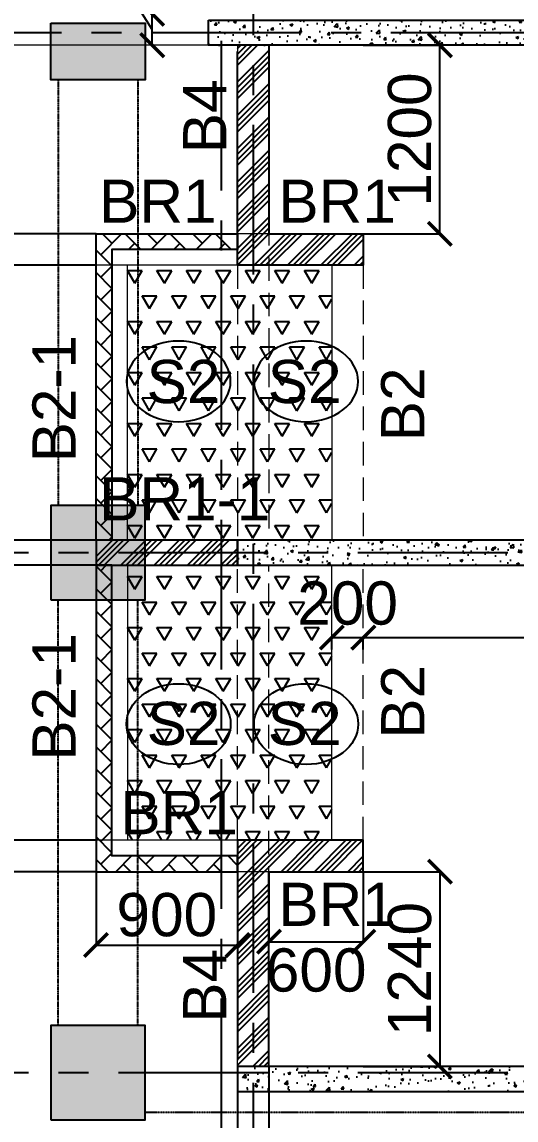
# Model space of a CAD drawing. Header units: inches. Extents: x 278200 to 407749, y -182622 to -96622.
# Drawn here: x 307504 to 310647, y -124426 to -117436 of the extents above; entities that cross this region are included whole.
import ezdxf

# ---------------------------------------------------------------- set-up
doc = ezdxf.new("R2010")
doc.units = ezdxf.units.IN
doc.header["$MEASUREMENT"] = 0
for name, pattern in [('CENTER', [50.8, 31.75, -6.35, 6.35, -6.35]), ('DASHED2', [9.525, 6.35, -3.175]), ('Hidden', [3, 2, -1])]:
    doc.linetypes.add(name, pattern=pattern)
for name, color, linetype in [('160 R.C. WALL HAT', 8, 'Continuous'), ('160 R.C.WALL', 6, 'Continuous'), ('AR-Column', 40, 'Continuous'), ('AR-Hidden', 251, 'DASHED2'), ('BAL. PARAPET WALL', 4, 'Continuous'), ('BEAM TEXT', 4, 'Continuous'), ('DIM', 251, 'Continuous'), ('GRID', 8, 'CENTER'), ('NON S.WALL HATCH', 8, 'Continuous'), ('NON STRUC R.C.WALL', 6, 'Continuous'), ('NON.STRUC.R.C.WALLS', 1, 'Continuous'), ('PARAPET WALL', 4, 'Continuous'), ('SUNKEN', 8, 'Continuous')]:
    doc.layers.add(name, color=color, linetype=linetype)
for name, color, linetype, lineweight in [('BEAMS', 3, 'Continuous', 0), ('SLAB CIR', 1, 'Continuous', 25), ('SLAB TXT', 3, 'Continuous', 0)]:
    doc.layers.add(name, color=color, linetype=linetype, lineweight=lineweight)
doc.styles.add('T200', font='sanss___.ttf', dxfattribs={"height": 275})
doc.styles.add('T300', font='sanss___.ttf', dxfattribs={"height": 350})
doc.dimstyles.new('T 200', dxfattribs={"dimtxt": 275, "dimasz": 150, "dimexe": 1, "dimexo": 0, "dimgap": 50, "dimtad": 1, "dimdec": 0, "dimrnd": 5, "dimdsep": 46, "dimtxsty": 'T200', "dimblk": 'ARCHTICK', "dimcen": 2.5, "dimdle": 1, "dimclrd": 5, "dimclre": 253, "dimclrt": 1, "dimadec": 0, "dimazin": 0, "dimtfac": 1, "dimtdec": 0, "dimtmove": 2, "dimatfit": 3, "dimfxl": 0, "dimarcsym": 0})
pattern_1 = [(45, (2626358.34, -227125.94), (-106.066017, 106.066017), []), (45, (2626393.7, -227125.94), (-106.066017, 106.066017), []), (45, (2626429.05, -227125.94), (-106.066017, 106.066017), []), (45, (2626464.41, -227125.94), (-106.066017, 106.066017), [])]
pattern_2 = [(60, (2581941.19, -332303.54), (-93.75, 162.379763), [93.75, -93.75]), (120, (2581941.19, -332303.54), (-187.5, 1e-07), [93.75, -93.75]), (0, (2581894.31, -332222.35), (93.75, 162.379763), [93.75, -93.75])]
pattern_3 = [(50, (2487104.82, 114860.9), (179.315046, -15.688034), [18.75, -206.25]), (355, (2487104.82, 114860.9), (-34.687833, 188.048033), [15, -165]), (100.4514445, (2487119.76, 114859.6), (144.627212, 172.359998), [15.935048, -175.285528]), (46.1842, (2487104.82, 114910.9), (266.810333, -41.37982), [28.125, -309.375]), (96.635635, (2487127.05, 114907.46), (233.665486, 243.52965), [23.902586, -262.92844]), (351.184164, (2487104.82, 114910.9), (233.665486, 243.52965), [22.5, -247.5]), (21, (2487129.82, 114898.4), (149.226763, -100.654723), [18.75, -206.25]), (326, (2487129.82, 114898.4), (60.828833, 181.287511), [15, -165]), (71.451445, (2487142.25, 114890.02), (210.055594, 80.632788), [15.935047, -175.285528]), (37.5, (2487104.816, 114860.906), (3.0399638, 83.2234635), [0, -163, 0, -167.5, 0, -165.625]), (7.5, (2487104.82, 114860.91), (65.7673844, 98.602928), [0, -95.5, 0, -159.25, 0, -63.125]), (327.5, (2487049.066, 114860.906), (133.455609, -5.638718), [0, -62.5, 0, -195, 0, -258.75]), (317.5, (2487024.07, 114860.91), (145.7965423, 25.0262456), [0, -81.25, 0, -129.5, 0, -183.75])]

# ---------------------------------------------------------------- blocks, each defined once
blk = doc.blocks.new('_ARCHTICK')
at = {"color": 0, "linetype": 'ByBlock', "const_width": 0.15}
blk.add_lwpolyline([(-0.5, -0.5), (0.5, 0.5)], dxfattribs=at)
blk = doc.blocks.new('*D214')
at = {"layer": 'Defpoints', "color": 0}
for p in [(309075.7, -124084.9, 14.7), (308875.7, -124244.9, 14.7), (309075.7, -125049.9)]:
    blk.add_point(p, dxfattribs=at)
at = {"layer": 'DIM', "color": 253, "lineweight": -2}
for p, q in [((309075.7, -124084.9), (309075.7, -125050.9)), ((308875.7, -124244.9), (308875.7, -125050.9))]:
    blk.add_line(p, q, dxfattribs=at)
at = {"layer": 'DIM', "color": 5, "lineweight": -2}
for p, q in [((308975.7, -125049.9), (308544.1, -125550.9)), ((308874.7, -125049.9), (309076.7, -125049.9)), ((308544.1, -125550.9), (307845.8, -125550.9))]:
    blk.add_line(p, q, dxfattribs=at)
at = {"layer": 'DIM', "color": 5, "lineweight": -2, "xscale": 150, "yscale": 150, "zscale": 150, "rotation": 180}
blk.add_blockref('_ARCHTICK', (308875.7, -125049.9), dxfattribs=at)
at = {"layer": 'DIM', "color": 5, "lineweight": -2, "xscale": 150, "yscale": 150, "zscale": 150}
blk.add_blockref('_ARCHTICK', (309075.7, -125049.9), dxfattribs=at)
at = {"layer": 'DIM', "color": 1, "insert": (308195, -125359.2), "char_height": 275, "attachment_point": 5, "style": 'T200'}
blk.add_mtext('200', dxfattribs=at)
blk = doc.blocks.new('*D215')
at = {"layer": 'Defpoints', "color": 0}
for p in [(309075.7, -124084.9, 14.7), (312675.7, -124084.9, 14.7), (312675.7, -125049.9)]:
    blk.add_point(p, dxfattribs=at)
at = {"layer": 'DIM', "color": 253, "lineweight": -2}
for p, q in [((309075.7, -124084.9), (309075.7, -125050.9)), ((312675.7, -124084.9), (312675.7, -125050.9))]:
    blk.add_line(p, q, dxfattribs=at)
at = {"layer": 'DIM', "color": 5, "lineweight": -2}
blk.add_line((309074.7, -125049.9), (312676.7, -125049.9), dxfattribs=at)
at = {"layer": 'DIM', "color": 5, "lineweight": -2, "xscale": 150, "yscale": 150, "zscale": 150, "rotation": 180}
blk.add_blockref('_ARCHTICK', (309075.7, -125049.9), dxfattribs=at)
at = {"layer": 'DIM', "color": 5, "lineweight": -2, "xscale": 150, "yscale": 150, "zscale": 150}
blk.add_blockref('_ARCHTICK', (312675.7, -125049.9), dxfattribs=at)
at = {"layer": 'DIM', "color": 1, "insert": (310875.7, -124858.1), "char_height": 275, "attachment_point": 5, "style": 'T200'}
blk.add_mtext('3600', dxfattribs=at)
blk = doc.blocks.new('*D221')
at = {"layer": 'Defpoints', "color": 0}
for p in [(307975.7, -122844.9, 14.7), (308875.7, -122844.9, 14.7), (308875.7, -123311.8)]:
    blk.add_point(p, dxfattribs=at)
at = {"layer": 'DIM', "color": 253, "lineweight": -2}
for p, q in [((307975.7, -122844.9), (307975.7, -123312.8)), ((308875.7, -122844.9), (308875.7, -123312.8))]:
    blk.add_line(p, q, dxfattribs=at)
at = {"layer": 'DIM', "color": 5, "lineweight": -2}
blk.add_line((307974.7, -123311.8), (308876.7, -123311.8), dxfattribs=at)
at = {"layer": 'DIM', "color": 5, "lineweight": -2, "xscale": 150, "yscale": 150, "zscale": 150, "rotation": 180}
blk.add_blockref('_ARCHTICK', (307975.7, -123311.8), dxfattribs=at)
at = {"layer": 'DIM', "color": 5, "lineweight": -2, "xscale": 150, "yscale": 150, "zscale": 150}
blk.add_blockref('_ARCHTICK', (308875.7, -123311.8), dxfattribs=at)
at = {"layer": 'DIM', "color": 1, "insert": (308425.7, -123120.2), "char_height": 275, "attachment_point": 5, "style": 'T200'}
blk.add_mtext('900', dxfattribs=at)
blk = doc.blocks.new('*D222')
at = {"layer": 'Defpoints', "color": 0}
for p in [(309075.7, -122844.9, 14.7), (309675.7, -122844.9, 14.7), (309675.7, -123290.7)]:
    blk.add_point(p, dxfattribs=at)
at = {"layer": 'DIM', "color": 253, "lineweight": -2}
for p, q in [((309075.7, -122844.9), (309075.7, -123291.7)), ((309675.7, -122844.9), (309675.7, -123291.7))]:
    blk.add_line(p, q, dxfattribs=at)
at = {"layer": 'DIM', "color": 5, "lineweight": -2}
blk.add_line((309074.7, -123290.7), (309676.7, -123290.7), dxfattribs=at)
at = {"layer": 'DIM', "color": 5, "lineweight": -2, "xscale": 150, "yscale": 150, "zscale": 150, "rotation": 180}
blk.add_blockref('_ARCHTICK', (309075.7, -123290.7), dxfattribs=at)
at = {"layer": 'DIM', "color": 5, "lineweight": -2, "xscale": 150, "yscale": 150, "zscale": 150}
blk.add_blockref('_ARCHTICK', (309675.7, -123290.7), dxfattribs=at)
at = {"layer": 'DIM', "color": 1, "insert": (309375.7, -123472.5), "char_height": 275, "attachment_point": 5, "style": 'T200'}
blk.add_mtext('600', dxfattribs=at)
blk = doc.blocks.new('*D225')
at = {"layer": 'Defpoints', "color": 0}
for p in [(309675.7, -121354.4), (309475.7, -121430.2, 14.7), (309675.7, -121430.2, 14.7)]:
    blk.add_point(p, dxfattribs=at)
at = {"layer": 'DIM', "color": 5, "lineweight": -2}
blk.add_line((309474.7, -121354.4), (309676.7, -121354.4), dxfattribs=at)
at = {"layer": 'DIM', "color": 253, "lineweight": -2}
for p, q in [((309475.7, -121430.2), (309475.7, -121353.4)), ((309675.7, -121430.2), (309675.7, -121353.4))]:
    blk.add_line(p, q, dxfattribs=at)
at = {"layer": 'DIM', "color": 5, "lineweight": -2, "xscale": 150, "yscale": 150, "zscale": 150, "rotation": 180}
blk.add_blockref('_ARCHTICK', (309475.7, -121354.4), dxfattribs=at)
at = {"layer": 'DIM', "color": 5, "lineweight": -2, "xscale": 150, "yscale": 150, "zscale": 150}
blk.add_blockref('_ARCHTICK', (309675.7, -121354.4), dxfattribs=at)
at = {"layer": 'DIM', "color": 1, "insert": (309575.7, -121136.7), "char_height": 275, "attachment_point": 5, "style": 'T200'}
blk.add_mtext('200', dxfattribs=at)
blk = doc.blocks.new('*D226')
at = {"layer": 'Defpoints', "color": 0}
for p in [(312675.7, -121354.4), (309675.7, -121430.2, 14.7), (312675.7, -121419.4, 14.7)]:
    blk.add_point(p, dxfattribs=at)
at = {"layer": 'DIM', "color": 5, "lineweight": -2}
blk.add_line((309674.7, -121354.4), (312676.7, -121354.4), dxfattribs=at)
at = {"layer": 'DIM', "color": 253, "lineweight": -2}
for p, q in [((309675.7, -121430.2), (309675.7, -121353.4)), ((312675.7, -121419.4), (312675.7, -121353.4))]:
    blk.add_line(p, q, dxfattribs=at)
at = {"layer": 'DIM', "color": 5, "lineweight": -2, "xscale": 150, "yscale": 150, "zscale": 150, "rotation": 180}
blk.add_blockref('_ARCHTICK', (309675.7, -121354.4), dxfattribs=at)
at = {"layer": 'DIM', "color": 5, "lineweight": -2, "xscale": 150, "yscale": 150, "zscale": 150}
blk.add_blockref('_ARCHTICK', (312675.7, -121354.4), dxfattribs=at)
at = {"layer": 'DIM', "color": 1, "insert": (311175.7, -121162.6), "char_height": 275, "attachment_point": 5, "style": 'T200'}
blk.add_mtext('3000', dxfattribs=at)
blk = doc.blocks.new('*D237')
at = {"layer": 'Defpoints', "color": 0}
for p in [(306832.7, -122844.9), (307975.7, -122844.9), (307067.3, -124124.9, 14.7)]:
    blk.add_point(p, dxfattribs=at)
at = {"layer": 'DIM', "color": 253, "lineweight": -2}
for p, q in [((307975.7, -122844.9), (306831.7, -122844.9)), ((307067.3, -124124.9), (306831.7, -124124.9))]:
    blk.add_line(p, q, dxfattribs=at)
at = {"layer": 'DIM', "color": 5, "lineweight": -2}
blk.add_line((306832.7, -124125.9), (306832.7, -122843.9), dxfattribs=at)
at = {"layer": 'DIM', "color": 5, "lineweight": -2, "xscale": 150, "yscale": 150, "zscale": 150}
for p, rotation in [((306832.7, -122844.9), 90), ((306832.7, -124124.9), 270)]:
    blk.add_blockref('_ARCHTICK', p, dxfattribs=dict(at, rotation=rotation))
at = {"layer": 'DIM', "color": 1, "insert": (306641, -123484.9), "char_height": 275, "attachment_point": 5, "rotation": 90, "style": 'T200'}
blk.add_mtext('1280', dxfattribs=at)
blk = doc.blocks.new('*D238')
at = {"layer": 'Defpoints', "color": 0}
for p in [(306832.7, -122644.9), (307975.7, -122644.9, 14.7), (307975.7, -122844.9)]:
    blk.add_point(p, dxfattribs=at)
at = {"layer": 'DIM', "color": 253, "lineweight": -2}
for p, q in [((307975.7, -122644.9), (306831.7, -122644.9)), ((307975.7, -122844.9), (306831.7, -122844.9))]:
    blk.add_line(p, q, dxfattribs=at)
at = {"layer": 'DIM', "color": 5, "lineweight": -2}
for p, q in [((306832.7, -122845.9), (306832.7, -122643.9)), ((306832.7, -122744.9), (306170.3, -122694.9)), ((306170.3, -122694.9), (306170.3, -123393.2))]:
    blk.add_line(p, q, dxfattribs=at)
at = {"layer": 'DIM', "color": 5, "lineweight": -2, "xscale": 150, "yscale": 150, "zscale": 150}
for p, rotation in [((306832.7, -122644.9), 90), ((306832.7, -122844.9), 270)]:
    blk.add_blockref('_ARCHTICK', p, dxfattribs=dict(at, rotation=rotation))
at = {"layer": 'DIM', "color": 1, "insert": (305978.7, -123044.1), "char_height": 275, "attachment_point": 5, "rotation": 90, "style": 'T200'}
blk.add_mtext('200', dxfattribs=at)
blk = doc.blocks.new('*D239')
at = {"layer": 'Defpoints', "color": 0}
for p in [(306832.7, -120894.9), (307975.7, -120894.9, 14.7), (307975.7, -122644.9, 14.7)]:
    blk.add_point(p, dxfattribs=at)
at = {"layer": 'DIM', "color": 253, "lineweight": -2}
for p, q in [((307975.7, -120894.9), (306831.7, -120894.9)), ((307975.7, -122644.9), (306831.7, -122644.9))]:
    blk.add_line(p, q, dxfattribs=at)
at = {"layer": 'DIM', "color": 5, "lineweight": -2}
blk.add_line((306832.7, -122645.9), (306832.7, -120893.9), dxfattribs=at)
at = {"layer": 'DIM', "color": 5, "lineweight": -2, "xscale": 150, "yscale": 150, "zscale": 150}
for p, rotation in [((306832.7, -120894.9), 90), ((306832.7, -122644.9), 270)]:
    blk.add_blockref('_ARCHTICK', p, dxfattribs=dict(at, rotation=rotation))
at = {"layer": 'DIM', "color": 1, "insert": (306641, -121769.9), "char_height": 275, "attachment_point": 5, "rotation": 90, "style": 'T200'}
blk.add_mtext('1750', dxfattribs=at)
blk = doc.blocks.new('*D240')
at = {"layer": 'Defpoints', "color": 0}
for p in [(306832.7, -120734.9), (307975.7, -120734.9, 14.7), (307975.7, -120894.9, 14.7)]:
    blk.add_point(p, dxfattribs=at)
at = {"layer": 'DIM', "color": 5, "lineweight": -2}
for p, q in [((306218.4, -120574), (306218.4, -119901.7)), ((306832.7, -120814.9), (306218.4, -120574)), ((306832.7, -120895.9), (306832.7, -120733.9))]:
    blk.add_line(p, q, dxfattribs=at)
at = {"layer": 'DIM', "color": 253, "lineweight": -2}
for p, q in [((307975.7, -120734.9), (306831.7, -120734.9)), ((307975.7, -120894.9), (306831.7, -120894.9))]:
    blk.add_line(p, q, dxfattribs=at)
at = {"layer": 'DIM', "color": 5, "lineweight": -2, "xscale": 150, "yscale": 150, "zscale": 150}
for p, rotation in [((306832.7, -120734.9), 90), ((306832.7, -120894.9), 270)]:
    blk.add_blockref('_ARCHTICK', p, dxfattribs=dict(at, rotation=rotation))
at = {"layer": 'DIM', "color": 1, "insert": (306026.6, -120237.9), "char_height": 275, "attachment_point": 5, "rotation": 90, "style": 'T200'}
blk.add_mtext('160', dxfattribs=at)
blk = doc.blocks.new('*D241')
at = {"layer": 'Defpoints', "color": 0}
for p in [(306832.7, -118984.9), (307975.7, -118984.9, 14.7), (307975.7, -120734.9, 14.7)]:
    blk.add_point(p, dxfattribs=at)
at = {"layer": 'DIM', "color": 253, "lineweight": -2}
for p, q in [((307975.7, -118984.9), (306831.7, -118984.9)), ((307975.7, -120734.9), (306831.7, -120734.9))]:
    blk.add_line(p, q, dxfattribs=at)
at = {"layer": 'DIM', "color": 5, "lineweight": -2}
blk.add_line((306832.7, -120735.9), (306832.7, -118983.9), dxfattribs=at)
at = {"layer": 'DIM', "color": 5, "lineweight": -2, "xscale": 150, "yscale": 150, "zscale": 150}
for p, rotation in [((306832.7, -118984.9), 90), ((306832.7, -120734.9), 270)]:
    blk.add_blockref('_ARCHTICK', p, dxfattribs=dict(at, rotation=rotation))
at = {"layer": 'DIM', "color": 1, "insert": (306641, -119859.9), "char_height": 275, "attachment_point": 5, "rotation": 90, "style": 'T200'}
blk.add_mtext('1750', dxfattribs=at)
blk = doc.blocks.new('*D242')
at = {"layer": 'Defpoints', "color": 0}
for p in [(306832.7, -118784.9), (307975.7, -118784.9, 14.7), (307975.7, -118984.9, 14.7)]:
    blk.add_point(p, dxfattribs=at)
at = {"layer": 'DIM', "color": 253, "lineweight": -2}
for p, q in [((307975.7, -118784.9), (306831.7, -118784.9)), ((307975.7, -118984.9), (306831.7, -118984.9))]:
    blk.add_line(p, q, dxfattribs=at)
at = {"layer": 'DIM', "color": 5, "lineweight": -2}
for p, q in [((306832.7, -118985.9), (306832.7, -118783.9)), ((306832.7, -118884.9), (306615, -118834.9)), ((306615, -118834.9), (306615, -119533.2))]:
    blk.add_line(p, q, dxfattribs=at)
at = {"layer": 'DIM', "color": 5, "lineweight": -2, "xscale": 150, "yscale": 150, "zscale": 150}
for p, rotation in [((306832.7, -118784.9), 90), ((306832.7, -118984.9), 270)]:
    blk.add_blockref('_ARCHTICK', p, dxfattribs=dict(at, rotation=rotation))
at = {"layer": 'DIM', "color": 1, "insert": (306423.4, -119184.1), "char_height": 275, "attachment_point": 5, "rotation": 90, "style": 'T200'}
blk.add_mtext('200', dxfattribs=at)
blk = doc.blocks.new('*D256')
at = {"layer": 'Defpoints', "color": 0}
for p in [(308332.8, -117384.9, 14.7), (308332.8, -117384.9), (308332.8, -117584.9, 14.7)]:
    blk.add_point(p, dxfattribs=at)
at = {"layer": 'DIM', "color": 5, "lineweight": -2}
for p, q in [((307890.1, -116782.3), (307890.1, -116084)), ((308332.8, -117484.9), (307890.1, -116782.3)), ((308332.8, -117585.9), (308332.8, -117383.9))]:
    blk.add_line(p, q, dxfattribs=at)
at = {"layer": 'DIM', "color": 253, "lineweight": -2}
for p, q in [((308332.8, -117384.9), (308331.8, -117384.9)), ((308332.8, -117584.9), (308331.8, -117584.9))]:
    blk.add_line(p, q, dxfattribs=at)
at = {"layer": 'DIM', "color": 5, "lineweight": -2, "xscale": 150, "yscale": 150, "zscale": 150}
for p, rotation in [((308332.8, -117384.9), 90), ((308332.8, -117584.9), 270)]:
    blk.add_blockref('_ARCHTICK', p, dxfattribs=dict(at, rotation=rotation))
at = {"layer": 'DIM', "color": 1, "insert": (307698.5, -116433.2), "char_height": 275, "attachment_point": 5, "rotation": 90, "style": 'T200'}
blk.add_mtext('200', dxfattribs=at)
blk = doc.blocks.new('*D257')
at = {"layer": 'Defpoints', "color": 0}
for p in [(308222.7, -115664.9, 14.7), (308332.8, -115664.9), (308341, -117384.9, 14.7)]:
    blk.add_point(p, dxfattribs=at)
at = {"layer": 'DIM', "color": 253, "lineweight": -2}
for p, q in [((308222.7, -115664.9), (308333.8, -115664.9)), ((308341, -117384.9), (308331.8, -117384.9))]:
    blk.add_line(p, q, dxfattribs=at)
at = {"layer": 'DIM', "color": 5, "lineweight": -2}
blk.add_line((308332.8, -117385.9), (308332.8, -115663.9), dxfattribs=at)
at = {"layer": 'DIM', "color": 5, "lineweight": -2, "xscale": 150, "yscale": 150, "zscale": 150}
for p, rotation in [((308332.8, -115664.9), 90), ((308332.8, -117384.9), 270)]:
    blk.add_blockref('_ARCHTICK', p, dxfattribs=dict(at, rotation=rotation))
at = {"layer": 'DIM', "color": 1, "insert": (308141.1, -116524.9), "char_height": 275, "attachment_point": 5, "rotation": 90, "style": 'T200'}
blk.add_mtext('1720', dxfattribs=at)
blk = doc.blocks.new('*D766')
at = {"layer": 'Defpoints', "color": 0}
for p in [(309675.7, -122844.9), (309675.7, -124084.9, 14.7), (310162.8, -124084.9)]:
    blk.add_point(p, dxfattribs=at)
at = {"layer": 'DIM', "color": 253, "lineweight": -2}
for p, q in [((309675.7, -122844.9), (310163.8, -122844.9)), ((309675.7, -124084.9), (310163.8, -124084.9))]:
    blk.add_line(p, q, dxfattribs=at)
at = {"layer": 'DIM', "color": 5, "lineweight": -2}
blk.add_line((310162.8, -122843.9), (310162.8, -124085.9), dxfattribs=at)
at = {"layer": 'DIM', "color": 5, "lineweight": -2, "xscale": 150, "yscale": 150, "zscale": 150}
for p, rotation in [((310162.8, -122844.9), 90), ((310162.8, -124084.9), 270)]:
    blk.add_blockref('_ARCHTICK', p, dxfattribs=dict(at, rotation=rotation))
at = {"layer": 'DIM', "color": 1, "insert": (309971.2, -123464.9), "char_height": 275, "attachment_point": 5, "rotation": 90, "style": 'T200'}
blk.add_mtext('1240', dxfattribs=at)
blk = doc.blocks.new('*D767')
at = {"layer": 'Defpoints', "color": 0}
for p in [(309675.7, -117584.9, 14.7), (310162.8, -117584.9), (309675.7, -118784.9)]:
    blk.add_point(p, dxfattribs=at)
at = {"layer": 'DIM', "color": 253, "lineweight": -2}
for p, q in [((309675.7, -117584.9), (310163.8, -117584.9)), ((309675.7, -118784.9), (310163.8, -118784.9))]:
    blk.add_line(p, q, dxfattribs=at)
at = {"layer": 'DIM', "color": 5, "lineweight": -2}
blk.add_line((310162.8, -118785.9), (310162.8, -117583.9), dxfattribs=at)
at = {"layer": 'DIM', "color": 5, "lineweight": -2, "xscale": 150, "yscale": 150, "zscale": 150}
for p, rotation in [((310162.8, -117584.9), 90), ((310162.8, -118784.9), 270)]:
    blk.add_blockref('_ARCHTICK', p, dxfattribs=dict(at, rotation=rotation))
at = {"layer": 'DIM', "color": 1, "insert": (309971.2, -118184.9), "char_height": 275, "attachment_point": 5, "rotation": 90, "style": 'T200'}
blk.add_mtext('1200', dxfattribs=at)
blk = doc.blocks.new('A$C02A55DAE')
at = {"layer": 'NON S.WALL HATCH'}
h = blk.add_hatch(dxfattribs=at)
h.set_pattern_fill('SACNCR', color=256, scale=1000)
h.set_pattern_definition([(45, (-131825.64, 75915.45), (-66.29126, 66.29126), []), (45, (-131759.35, 75915.45), (-66.29126, 66.29126), [0, -93.75])])
h.paths.add_polyline_path([(22427.1, -18480), (23027.1, -18480), (23027.1, -17880), (22427.1, -17880)])
h.paths.add_polyline_path([(22427.1, -15170), (23027.1, -15170), (23027.1, -14570), (22427.1, -14570)])
h.paths.add_polyline_path([(22427.1, -11500), (23027.1, -11500), (23027.1, -11860), (22427.1, -11860)])
h.paths.add_polyline_path([(34482.9, -18480), (33882.9, -18480), (33882.9, -17880), (34482.9, -17880)])
h.paths.add_polyline_path([(34482.9, -11260), (33882.9, -11260), (33882.9, -11860), (34482.9, -11860)])
edge = h.paths.add_edge_path()
edge.add_line((34435.5, -11860), (34435.5, -14570))
at = {"layer": 'AR-Column', "color": 4, "elevation": -29.5}
for points in [[(22427.1, -11500), (23027.1, -11500), (23027.1, -11860), (22427.1, -11860)], [(22427.1, -15170), (23027.1, -15170), (23027.1, -14570), (22427.1, -14570)], [(22427.1, -18480), (23027.1, -18480), (23027.1, -17880), (22427.1, -17880)]]:
    blk.add_lwpolyline(points, close=True, dxfattribs=at)
at = {"layer": 'AR-Hidden', "ltscale": 0.009}
for p, q in [((22474.5, -11860, -29.5), (22474.5, -14570, -29.5)), ((22979.7, -11860, -29.5), (22979.7, -14570, -29.5)), ((22474.5, -17880, -29.5), (22474.5, -15170, -29.5)), ((22979.7, -17880, -29.5), (22979.7, -15170, -29.5)), ((23027.1, -18430, -29.5), (26264.6, -18430, -29.5))]:
    blk.add_line(p, q, dxfattribs=at)

msp = doc.modelspace()

# ---------------------------------------------------------------- hatches: boundary and pattern name
at = {"layer": '160 R.C. WALL HAT'}
h = msp.add_hatch(dxfattribs=at)
h.set_pattern_fill('AR-CONC', color=256, scale=25)
h.set_pattern_definition([(50, (2487819.82, 118170.9), (179.315046, -15.688034), [18.75, -206.25]), (355, (2487819.82, 118170.9), (-34.687833, 188.048033), [15, -165]), (100.4514445, (2487834.76, 118169.6), (144.627212, 172.359998), [15.935048, -175.285528]), (46.1842, (2487819.82, 118220.9), (266.810333, -41.37982), [28.125, -309.375]), (96.635635, (2487842.05, 118217.46), (233.665486, 243.52965), [23.902586, -262.92844]), (351.184164, (2487819.82, 118220.9), (233.665486, 243.52965), [22.5, -247.5]), (21, (2487844.82, 118208.4), (149.226763, -100.654723), [18.75, -206.25]), (326, (2487844.82, 118208.4), (60.828833, 181.287511), [15, -165]), (71.451445, (2487857.25, 118200.02), (210.055594, 80.632788), [15.935047, -175.285528]), (37.5, (2487819.816, 118170.906), (3.0399638, 83.2234635), [0, -163, 0, -167.5, 0, -165.625]), (7.5, (2487819.82, 118170.91), (65.7673844, 98.602928), [0, -95.5, 0, -159.25, 0, -63.125]), (327.5, (2487764.066, 118170.906), (133.455609, -5.638718), [0, -62.5, 0, -195, 0, -258.75]), (317.5, (2487739.07, 118170.91), (145.7965423, 25.0262456), [0, -81.25, 0, -129.5, 0, -183.75])])
h.paths.add_polyline_path([(308690.7, -117424.9), (312835.7, -117424.9), (312835.7, -117584.9), (308690.7, -117584.9)])
h = msp.add_hatch(dxfattribs=at)
h.set_pattern_fill('AR-CONC', color=256, scale=25)
h.set_pattern_definition(pattern_3)
h.paths.add_polyline_path([(312835.7, -120894.9), (312835.7, -120734.9), (308875.7, -120734.9), (308875.7, -120894.9)])
h = msp.add_hatch(dxfattribs=at)
h.set_pattern_fill('AR-CONC', color=256, scale=25)
h.set_pattern_definition(pattern_3)
h.paths.add_polyline_path([(312835.7, -124244.9), (312835.7, -124084.9), (308875.7, -124084.9), (308875.7, -124244.9)])
at = {"layer": 'BAL. PARAPET WALL'}
h = msp.add_hatch(dxfattribs=at)
h.set_pattern_fill('AR-HBONE', color=256, style=0)
h.set_pattern_definition([(45, (-1817082.6, 375786.42), (1e-14, 143.684098), [304.8, -101.6]), (135, (-1817010.76, 375858.26), (1e-14, 143.684098), [304.8, -101.6])])
h.paths.add_polyline_path([(308075.7, -120734.9), (307975.7, -120734.9), (307975.7, -118784.9), (308875.7, -118784.9), (308875.7, -118884.9), (308075.7, -118884.9)])
h = msp.add_hatch(dxfattribs=at)
h.set_pattern_fill('AR-HBONE', color=256, style=0)
h.set_pattern_definition([(45, (-1817082.6, 375786.42), (1e-14, 143.684098), [304.8, -101.6]), (135, (-1817010.76, 375858.26), (1e-14, 143.684098), [304.8, -101.6])])
h.paths.add_polyline_path([(308075.7, -120894.9), (307975.7, -120894.9), (307975.7, -122844.9), (308875.7, -122844.9), (308875.7, -122744.9), (308075.7, -122744.9)])
at = {"layer": 'NON STRUC R.C.WALL'}
h = msp.add_hatch(dxfattribs=at)
h.set_pattern_fill('ANSI34', color=1, scale=200)
h.set_pattern_definition(pattern_1)
h.paths.add_polyline_path([(309075.7, -117584.9), (308875.7, -117584.9), (308875.7, -118984.9), (309675.7, -118984.9), (309675.7, -118784.9), (309075.7, -118784.9)])
h = msp.add_hatch(dxfattribs=at)
h.set_pattern_fill('ANSI34', color=1, scale=200)
h.set_pattern_definition(pattern_1)
h.paths.add_polyline_path([(308875.7, -120894.9), (308875.7, -120734.9), (307975.7, -120734.9), (307975.7, -120894.9)])
h = msp.add_hatch(dxfattribs=at)
h.set_pattern_fill('ANSI34', color=1, scale=200)
h.set_pattern_definition(pattern_1)
h.paths.add_polyline_path([(309075.7, -124084.9), (308875.7, -124084.9), (308875.7, -122644.9), (309675.7, -122644.9), (309675.7, -122844.9), (309075.7, -122844.9)])
at = {"layer": 'SUNKEN'}
h = msp.add_hatch(dxfattribs=at)
h.set_pattern_fill('TRIANG', color=256, scale=500)
h.set_pattern_definition(pattern_2)
h.paths.add_polyline_path([(308175.7, -118984.9), (309475.7, -118984.9), (309475.7, -120734.9), (308175.7, -120734.9)])
h = msp.add_hatch(dxfattribs=at)
h.set_pattern_fill('TRIANG', color=256, scale=500)
h.set_pattern_definition(pattern_2)
h.paths.add_polyline_path([(308175.7, -122644.9), (309475.7, -122644.9), (309475.7, -120894.9), (308175.7, -120894.9)])

# ---------------------------------------------------------------- linework, layer by layer
at = {"layer": '160 R.C.WALL', "elevation": 14.7}
for points in [[(308690.7, -117424.9), (312835.7, -117424.9), (312835.7, -117584.9), (308690.7, -117584.9)], [(312835.7, -120894.9), (312835.7, -120734.9), (308875.7, -120734.9), (308875.7, -120894.9)], [(312835.7, -124244.9), (312835.7, -124084.9), (308875.7, -124084.9), (308875.7, -124244.9)]]:
    msp.add_lwpolyline(points, close=True, dxfattribs=at)
at = {"layer": 'BAL. PARAPET WALL', "elevation": 14.7}
for points in [[(308075.7, -120734.9), (307975.7, -120734.9), (307975.7, -118784.9), (308875.7, -118784.9), (308875.7, -118884.9), (308075.7, -118884.9), (308075.7, -120734.9)], [(308075.7, -120894.9), (307975.7, -120894.9), (307975.7, -122844.9), (308875.7, -122844.9), (308875.7, -122744.9), (308075.7, -122744.9), (308075.7, -120894.9)]]:
    msp.add_lwpolyline(points, dxfattribs=at)
at = {"layer": 'BEAMS', "color": 4, "linetype": 'Continuous', "ltscale": 0.01}
for p, q in [((308690.7, -117584.9, 14.7), (307330.7, -117584.9, 14.7)), ((308875.7, -117584.9, 14.7), (308875.7, -118984.9, 14.7)), ((309675.7, -118784.9, 14.7), (307975.7, -118784.9, 14.7)), ((307975.7, -120734.9, 14.7), (307975.7, -118784.9, 14.7)), ((309675.7, -118984.9, 14.7), (307975.7, -118984.9, 14.7)), ((308175.7, -120734.9, 14.7), (308175.7, -118984.9, 14.7)), ((309475.7, -118984.9, 14.7), (309475.7, -120734.9, 14.7)), ((307975.7, -120894.9, 14.7), (307975.7, -122844.9, 14.7)), ((308175.7, -120894.9, 14.7), (308175.7, -122644.9, 14.7)), ((309475.7, -122644.9, 14.7), (309475.7, -120894.9, 14.7)), ((309675.7, -122644.9, 14.7), (307975.7, -122644.9, 14.7)), ((308875.7, -124084.9, 14.7), (308875.7, -122644.9, 14.7)), ((309675.7, -122844.9, 14.7), (307975.7, -122844.9, 14.7))]:
    msp.add_line(p, q, dxfattribs=at)
at = {"layer": 'BEAMS', "linetype": 'Hidden', "ltscale": 75}
for p, q in [((309075.7, -117584.9, 14.7), (309075.7, -120734.9, 14.7)), ((308875.7, -118984.9, 14.7), (308875.7, -120734.9, 14.7)), ((309675.7, -118984.9, 14.7), (309675.7, -120734.9, 14.7)), ((308875.7, -122644.9, 14.7), (308875.7, -120894.9, 14.7)), ((309075.7, -124084.9, 14.7), (309075.7, -120894.9, 14.7)), ((309675.7, -122644.9, 14.7), (309675.7, -120894.9, 14.7))]:
    msp.add_line(p, q, dxfattribs=at)
at = {"layer": 'GRID', "ltscale": 30}
for p, q in [((308770.7, -99268.8, 14.7), (308770.7, -130305.3, 14.7)), ((308975.7, -99804, 14.7), (308975.7, -130305.3, 14.7)), ((367192.1, -117504.9, 14.7), (280837.7, -117504.9, 14.7)), ((366982.1, -120814.9, 14.7), (280837.7, -120814.9, 14.7)), ((366982.1, -124124.9, 14.7), (280837.7, -124124.9, 14.7))]:
    msp.add_line(p, q, dxfattribs=at)
at = {"layer": 'NON.STRUC.R.C.WALLS', "elevation": 14.7}
for points in [[(309075.7, -117584.9), (309075.7, -118784.9), (309675.7, -118784.9), (309675.7, -118984.9), (308875.7, -118984.9), (308875.7, -117624.9)], [(309075.7, -124084.9), (309075.7, -122844.9), (309675.7, -122844.9), (309675.7, -122644.9), (308875.7, -122644.9), (308875.7, -124044.9)]]:
    msp.add_lwpolyline(points, dxfattribs=at)
msp.add_lwpolyline([(308875.7, -120894.9), (308875.7, -120734.9), (307975.7, -120734.9), (307975.7, -120894.9)], close=True, dxfattribs=at)
at = {"layer": 'PARAPET WALL'}
for p, q in [((309675.7, -118784.9, 14.7), (309675.7, -118984.9, 14.7)), ((309675.7, -122844.9, 14.7), (309675.7, -122644.9, 14.7))]:
    msp.add_line(p, q, dxfattribs=at)
at = {"layer": 'SLAB CIR', "extrusion": (0, 0, -1)}
for centre in [(308500.8, -119724.3, -0.7), (309311.3, -119724.3, -0.7)]:
    msp.add_ellipse(centre, major_axis=(331, 0), ratio=0.77685, dxfattribs=at)
at = {"layer": 'SLAB CIR'}
for centre in [(308500.8, -121905.5, -0.7), (309311.3, -121905.5, -0.7)]:
    msp.add_ellipse(centre, major_axis=(331, 0), ratio=0.77685, dxfattribs=at)

# ---------------------------------------------------------------- block references
at = {"layer": 'DIM', "color": 1}
msp.add_blockref('A$C02A55DAE', (285260.7, -105944.9, 29.5), dxfattribs=at)

# ---------------------------------------------------------------- texts
at = {"layer": 'BEAM TEXT', "style": 'T300'}
for s, p in [('B4', (308804.4, -118271.8)), ('B2-1', (307845.7, -120239.6)), ('B2', (310063.9, -120105.3)), ('B2-1', (307845.7, -122138.3)), ('B2', (310063.9, -121998.7)), ('B4', (308804.4, -123806.6))]:
    msp.add_text(s, height=275, rotation=90, dxfattribs=at).set_placement(p)
for s, p in [('BR1', (307995.6, -118714.7)), ('BR1', (309135.2, -118714.7)), ('BR1-1', (307995.6, -120609.4)), ('BR1', (308130.3, -122607)), ('BR1', (309135.2, -123190.1))]:
    msp.add_text(s, height=275, dxfattribs=at).set_placement(p)
at = {"layer": 'SLAB TXT', "style": 'T300'}
for p in [(308297.2, -119862.3), (309067.7, -119862.3), (308297.2, -122038.4), (309067.7, -122038.4)]:
    msp.add_text('S2', height=275, dxfattribs=at).set_placement(p)

# ---------------------------------------------------------------- dimensions: what is measured, and where the dimension line sits
at = {"layer": 'DIM'}
for base, p1, p2, angle, picture, middle in [((308332.8, -115664.9), (308341, -117384.9, 14.7), (308222.7, -115664.9, 14.7), 90, '*D257', (308141.1, -116524.9)), ((310162.8, -117584.9), (309675.7, -118784.9), (309675.7, -117584.9, 14.7), 270, '*D767', (309971.2, -118184.9)), ((306832.7, -118984.9), (307975.7, -120734.9, 14.7), (307975.7, -118984.9, 14.7), 90, '*D241', (306641, -119859.9)), ((306832.7, -120894.9), (307975.7, -122644.9, 14.7), (307975.7, -120894.9, 14.7), 90, '*D239', (306641, -121769.9)), ((306832.7, -122844.9), (307067.3, -124124.9, 14.7), (307975.7, -122844.9), 90, '*D237', (306641, -123484.9)), ((310162.8, -124084.9), (309675.7, -122844.9), (309675.7, -124084.9, 14.7), 90, '*D766', (309971.2, -123464.9))]:
    dim = msp.add_linear_dim(base=base, p1=p1, p2=p2, angle=angle, dimstyle='T 200', dxfattribs=at)
    dim.commit()
    dim.dimension.update_dxf_attribs({"geometry": picture, "text_midpoint": middle})
for base, p1, p2, picture, middle in [((308332.8, -117384.9), (308332.8, -117584.9, 14.7), (308332.8, -117384.9, 14.7), '*D256', (307890.1, -116732.3)), ((306832.7, -118784.9), (307975.7, -118984.9, 14.7), (307975.7, -118784.9, 14.7), '*D242', (306615, -118884.9)), ((306832.7, -120734.9), (307975.7, -120894.9, 14.7), (307975.7, -120734.9, 14.7), '*D240', (306218.4, -120524)), ((306832.7, -122644.9), (307975.7, -122844.9), (307975.7, -122644.9, 14.7), '*D238', (306170.3, -122744.9))]:
    dim = msp.add_linear_dim(base=base, p1=p1, p2=p2, angle=90, dimstyle='T 200', override={"dimtmove": 1}, dxfattribs=at)
    dim.commit()
    dim.dimension.update_dxf_attribs({"geometry": picture, "text_midpoint": middle, "dimtype": 160})
for base, p1, p2, picture, middle in [((309675.7, -121354.4), (309475.7, -121430.2, 14.7), (309675.7, -121430.2, 14.7), '*D225', (309575.7, -121136.7)), ((312675.7, -121354.4), (309675.7, -121430.2, 14.7), (312675.7, -121419.4, 14.7), '*D226', (311175.7, -121162.6)), ((308875.7, -123311.8), (307975.7, -122844.9, 14.7), (308875.7, -122844.9, 14.7), '*D221', (308425.7, -123120.2)), ((312675.7, -125049.9), (309075.7, -124084.9, 14.7), (312675.7, -124084.9, 14.7), '*D215', (310875.7, -124858.1))]:
    dim = msp.add_linear_dim(base=base, p1=p1, p2=p2, dimstyle='T 200', dxfattribs=at)
    dim.commit()
    dim.dimension.update_dxf_attribs({"geometry": picture, "text_midpoint": middle})
dim = msp.add_linear_dim(base=(309675.7, -123290.7), p1=(309075.7, -122844.9, 14.7), p2=(309675.7, -122844.9, 14.7), dimstyle='T 200', dxfattribs=at)
dim.commit()
dim.dimension.update_dxf_attribs({"geometry": '*D222', "text_midpoint": (309375.7, -123472.5), "dimtype": 160})
dim = msp.add_linear_dim(base=(309075.7, -125049.9), p1=(308875.7, -124244.9, 14.7), p2=(309075.7, -124084.9, 14.7), dimstyle='T 200', override={"dimtmove": 1}, dxfattribs=at)
dim.commit()
dim.dimension.update_dxf_attribs({"geometry": '*D214', "text_midpoint": (308494.1, -125550.9), "dimtype": 160})

doc.saveas('drawing.dxf')
